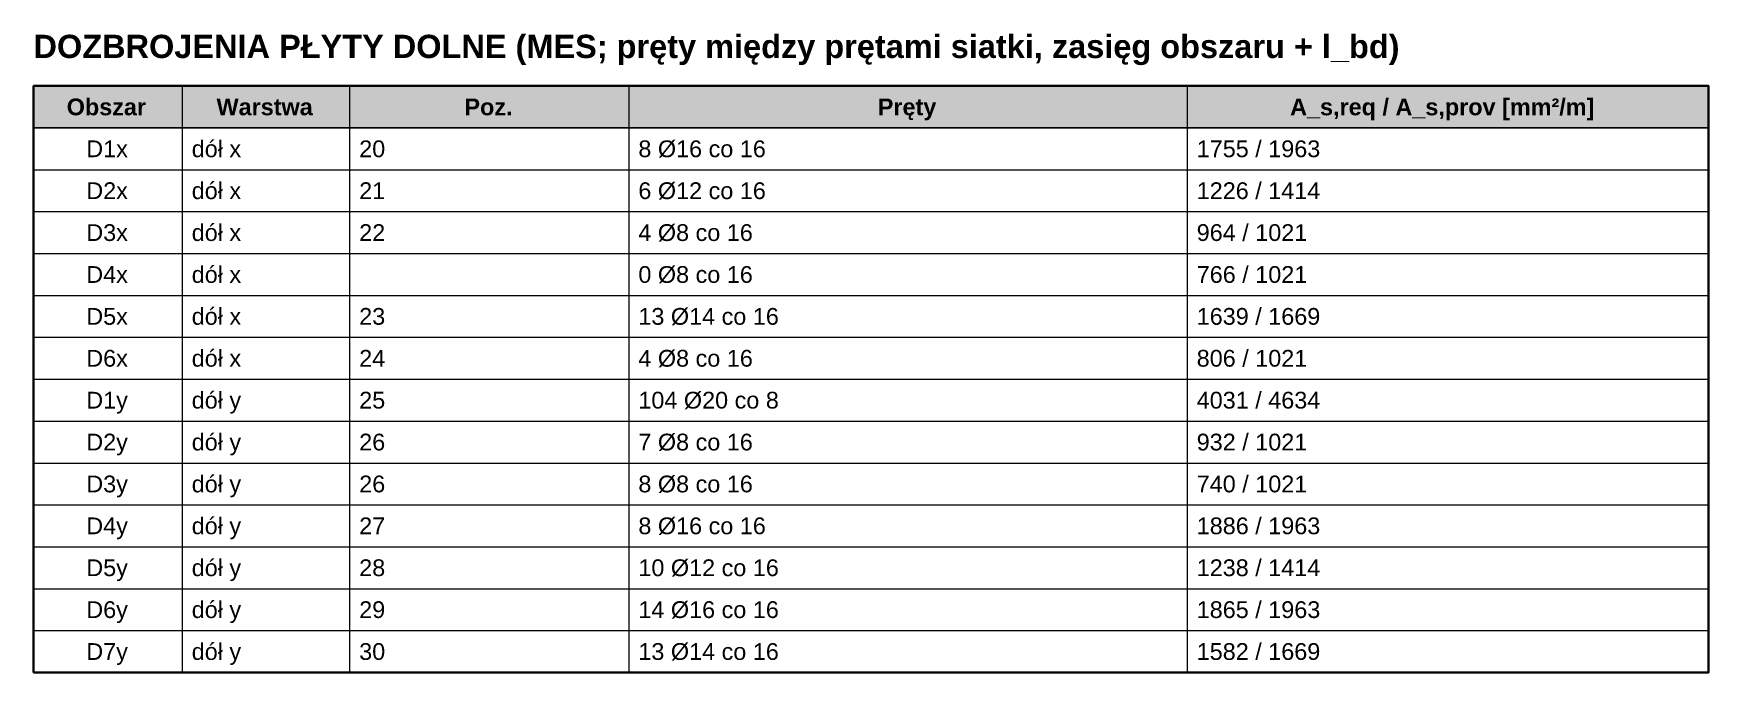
# Model space of a CAD drawing. Header units: metres. Extents: x 0 to 0.372, y -0.36 to 0.
# Drawn here: x 0 to 0.18, y -0.069 to -0.0004 of the extents above; entities that cross this region are included whole.
import ezdxf

# ---------------------------------------------------------------- set-up
doc = ezdxf.new("R2010")
doc.units = ezdxf.units.M
doc.layers.add('R-OPISY', color=7, linetype='Continuous', lineweight=25)
doc.styles.add('PL_ARIAL', font='arial.ttf')
doc.styles.add('PL_ARIAL_B', font='arialbd.ttf')

msp = doc.modelspace()

# ---------------------------------------------------------------- hatches: boundary and pattern name
at = {"layer": 'R-OPISY', "true_color": 0xeeeeee}
msp.add_hatch(color=7, dxfattribs=at).paths.add_polyline_path([(0, -0.0105), (0.18, -0.0105), (0.18, -0.006), (0, -0.006)])

# ---------------------------------------------------------------- linework, layer by layer
at = {"layer": 'R-OPISY', "lineweight": 35, "ltscale": 0.001}
msp.add_lwpolyline([(0, -0.069), (0.18, -0.069), (0.18, -0.006), (0, -0.006)], close=True, dxfattribs=at)
at = {"layer": 'R-OPISY', "lineweight": 13, "ltscale": 0.001}
for points in [[(0.016, -0.069), (0.016, -0.006)], [(0.034, -0.069), (0.034, -0.006)], [(0.064, -0.069), (0.064, -0.006)], [(0.124, -0.069), (0.124, -0.006)], [(0, -0.015), (0.18, -0.015)], [(0, -0.0195), (0.18, -0.0195)], [(0, -0.024), (0.18, -0.024)], [(0, -0.0285), (0.18, -0.0285)], [(0, -0.033), (0.18, -0.033)], [(0, -0.0375), (0.18, -0.0375)], [(0, -0.042), (0.18, -0.042)], [(0, -0.0465), (0.18, -0.0465)], [(0, -0.051), (0.18, -0.051)], [(0, -0.0555), (0.18, -0.0555)], [(0, -0.06), (0.18, -0.06)], [(0, -0.0645), (0.18, -0.0645)], [(0, -0.069), (0.18, -0.069)]]:
    msp.add_lwpolyline(points, dxfattribs=at)
at = {"layer": 'R-OPISY', "lineweight": 25, "ltscale": 0.001}
msp.add_lwpolyline([(0, -0.0105), (0.18, -0.0105)], dxfattribs=at)

# ---------------------------------------------------------------- texts
at = {"layer": 'R-OPISY'}
for s, height, style, p in [('DOZBROJENIA PŁYTY DOLNE (MES; pręty między prętami siatki, zasięg obszaru + l_bd)', 0.0025, 'PL_ARIAL_B', (0, -0.003)), ('Obszar', 0.0018, 'PL_ARIAL_B', (0.00357, -0.00915)), ('Warstwa', 0.0018, 'PL_ARIAL_B', (0.01967, -0.00915)), ('Poz.', 0.0018, 'PL_ARIAL_B', (0.04631, -0.00915)), ('Pręty', 0.0018, 'PL_ARIAL_B', (0.09073, -0.00915)), ('A_s,req / A_s,prov [mm²/m]', 0.0018, 'PL_ARIAL_B', (0.13504, -0.00915)), ('D1x', 0.0018, 'PL_ARIAL', (0.00567, -0.01365)), ('dół x', 0.0018, 'PL_ARIAL', (0.017, -0.01365)), ('20', 0.0018, 'PL_ARIAL', (0.035, -0.01365)), ('8 Ø16 co 16', 0.0018, 'PL_ARIAL', (0.065, -0.01365)), ('1755 / 1963', 0.0018, 'PL_ARIAL', (0.125, -0.01365)), ('D2x', 0.0018, 'PL_ARIAL', (0.00567, -0.01815)), ('dół x', 0.0018, 'PL_ARIAL', (0.017, -0.01815)), ('21', 0.0018, 'PL_ARIAL', (0.035, -0.01815)), ('6 Ø12 co 16', 0.0018, 'PL_ARIAL', (0.065, -0.01815)), ('1226 / 1414', 0.0018, 'PL_ARIAL', (0.125, -0.01815)), ('D3x', 0.0018, 'PL_ARIAL', (0.00567, -0.02265)), ('dół x', 0.0018, 'PL_ARIAL', (0.017, -0.02265)), ('22', 0.0018, 'PL_ARIAL', (0.035, -0.02265)), ('4 Ø8 co 16', 0.0018, 'PL_ARIAL', (0.065, -0.02265)), ('964 / 1021', 0.0018, 'PL_ARIAL', (0.125, -0.02265)), ('D4x', 0.0018, 'PL_ARIAL', (0.00567, -0.02715)), ('dół x', 0.0018, 'PL_ARIAL', (0.017, -0.02715)), ('0 Ø8 co 16', 0.0018, 'PL_ARIAL', (0.065, -0.02715)), ('766 / 1021', 0.0018, 'PL_ARIAL', (0.125, -0.02715)), ('D5x', 0.0018, 'PL_ARIAL', (0.00567, -0.03165)), ('dół x', 0.0018, 'PL_ARIAL', (0.017, -0.03165)), ('23', 0.0018, 'PL_ARIAL', (0.035, -0.03165)), ('13 Ø14 co 16', 0.0018, 'PL_ARIAL', (0.065, -0.03165)), ('1639 / 1669', 0.0018, 'PL_ARIAL', (0.125, -0.03165)), ('D6x', 0.0018, 'PL_ARIAL', (0.00567, -0.03615)), ('dół x', 0.0018, 'PL_ARIAL', (0.017, -0.03615)), ('24', 0.0018, 'PL_ARIAL', (0.035, -0.03615)), ('4 Ø8 co 16', 0.0018, 'PL_ARIAL', (0.065, -0.03615)), ('806 / 1021', 0.0018, 'PL_ARIAL', (0.125, -0.03615)), ('D1y', 0.0018, 'PL_ARIAL', (0.00567, -0.04065)), ('dół y', 0.0018, 'PL_ARIAL', (0.017, -0.04065)), ('25', 0.0018, 'PL_ARIAL', (0.035, -0.04065)), ('104 Ø20 co 8', 0.0018, 'PL_ARIAL', (0.065, -0.04065)), ('4031 / 4634', 0.0018, 'PL_ARIAL', (0.125, -0.04065)), ('D2y', 0.0018, 'PL_ARIAL', (0.00567, -0.04515)), ('dół y', 0.0018, 'PL_ARIAL', (0.017, -0.04515)), ('26', 0.0018, 'PL_ARIAL', (0.035, -0.04515)), ('7 Ø8 co 16', 0.0018, 'PL_ARIAL', (0.065, -0.04515)), ('932 / 1021', 0.0018, 'PL_ARIAL', (0.125, -0.04515)), ('D3y', 0.0018, 'PL_ARIAL', (0.00567, -0.04965)), ('dół y', 0.0018, 'PL_ARIAL', (0.017, -0.04965)), ('26', 0.0018, 'PL_ARIAL', (0.035, -0.04965)), ('8 Ø8 co 16', 0.0018, 'PL_ARIAL', (0.065, -0.04965)), ('740 / 1021', 0.0018, 'PL_ARIAL', (0.125, -0.04965)), ('D4y', 0.0018, 'PL_ARIAL', (0.00567, -0.05415)), ('dół y', 0.0018, 'PL_ARIAL', (0.017, -0.05415)), ('27', 0.0018, 'PL_ARIAL', (0.035, -0.05415)), ('8 Ø16 co 16', 0.0018, 'PL_ARIAL', (0.065, -0.05415)), ('1886 / 1963', 0.0018, 'PL_ARIAL', (0.125, -0.05415)), ('D5y', 0.0018, 'PL_ARIAL', (0.00567, -0.05865)), ('dół y', 0.0018, 'PL_ARIAL', (0.017, -0.05865)), ('28', 0.0018, 'PL_ARIAL', (0.035, -0.05865)), ('10 Ø12 co 16', 0.0018, 'PL_ARIAL', (0.065, -0.05865)), ('1238 / 1414', 0.0018, 'PL_ARIAL', (0.125, -0.05865)), ('D6y', 0.0018, 'PL_ARIAL', (0.00567, -0.06315)), ('dół y', 0.0018, 'PL_ARIAL', (0.017, -0.06315)), ('29', 0.0018, 'PL_ARIAL', (0.035, -0.06315)), ('14 Ø16 co 16', 0.0018, 'PL_ARIAL', (0.065, -0.06315)), ('1865 / 1963', 0.0018, 'PL_ARIAL', (0.125, -0.06315)), ('D7y', 0.0018, 'PL_ARIAL', (0.00567, -0.06765)), ('dół y', 0.0018, 'PL_ARIAL', (0.017, -0.06765)), ('30', 0.0018, 'PL_ARIAL', (0.035, -0.06765)), ('13 Ø14 co 16', 0.0018, 'PL_ARIAL', (0.065, -0.06765)), ('1582 / 1669', 0.0018, 'PL_ARIAL', (0.125, -0.06765))]:
    msp.add_text(s, height=height, dxfattribs=dict(at, style=style)).set_placement(p)

doc.saveas('drawing.dxf')
